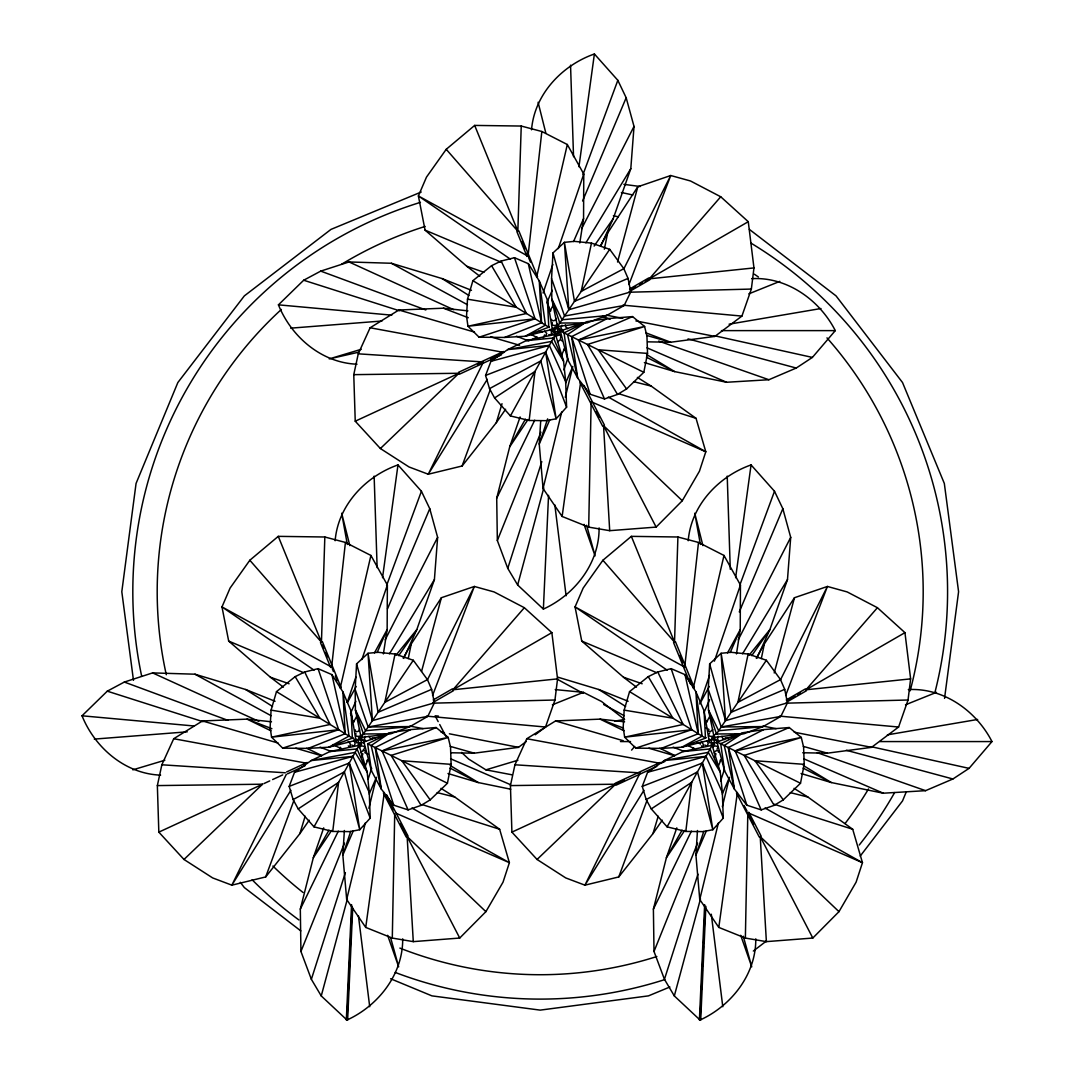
<?xml version="1.0" encoding="UTF-8"?>
<svg xmlns="http://www.w3.org/2000/svg" width="1074" height="1074" viewBox="0 0 1074 1074"><rect width="100%" height="100%" fill="white"/><g stroke="black" fill="none" stroke-linecap="round" stroke-linejoin="round"><path stroke-width="1.5" d="M283.388 687.132L270.42 677.238L228.668 641.071L221.982 606.904L230.091 588.069L249.826 560.252L278.273 536.356L324.831 537L345.425 542.437L370.919 555.459L387.365 585.008L387.15 629.592L383.391 653.918M579.785 242.979L583.558 218.653L583.773 174.055L567.327 144.52L541.833 131.498L521.239 126.047L474.668 125.416L446.22 149.313L426.485 177.116L418.39 195.951L425.076 230.131L466.814 266.285L479.796 276.193M636.466 687.132L623.497 677.238L581.746 641.071L575.06 606.904L583.169 588.069L602.903 560.252L631.351 536.356L677.909 537L698.503 542.437L723.997 555.459L740.442 585.008L740.228 629.592L736.469 653.918M440.971 788.356L454.785 797.029L499.638 829.262L509.385 862.691L503.021 882.184L485.891 911.665L459.726 938.045L413.289 941.63L392.292 938.072L394.708 814.347M588.7 527.133L591.143 401.73L705.793 451.751L699.429 471.231L682.285 500.726L656.133 527.092L609.696 530.677L588.7 527.133L562.132 516.46L543.068 488.536L539.242 444.112L540.678 421.183M745.369 938.072L747.826 812.669L862.462 862.691L856.099 882.184L838.969 911.665L812.803 938.045L766.38 941.63L745.369 938.072L718.801 927.412L699.751 899.488L695.925 855.052L697.469 830.497M249.826 560.252L321.448 642.145L324.831 537M446.22 149.313L517.843 231.205L521.239 126.047M602.903 560.252L674.526 642.145L677.909 537M346.325 1020.005L351.56 904.617M402.696 938.837C403.045 974.266 378.343 1005.72 346.983 1020.031L347.882 999.975M348.043 996.618L348.956 976.561M349.104 973.205L352.138 906.322M347.627 1020.072L352.715 908.013M599.091 527.898C599.453 563.326 574.751 594.781 543.377 609.092L548.546 495.369M699.402 1020.005L704.638 904.617M755.774 938.837C756.136 974.266 731.434 1005.72 700.06 1020.031L701.268 993.275M701.429 989.933L702.329 969.862M702.49 966.519L703.403 946.449M703.551 943.106L705.215 906.322M700.704 1020.072L705.873 906.349M355.655 738.67L351.01 710.921L342.875 691.857L331.92 674.633L318.065 668.659L304.707 671.988L295.175 676.633L276.488 691.629L271.091 710.129L270.124 727.286L271.561 737.18L282.677 748.135L308.238 748.39L328.778 747.209L354.326 740.711M355.158 689.414L356.568 663.893L368.02 653.287L377.967 652.294L395.071 654.039L413.302 660.268L427.439 679.614L431.641 689.347L434.366 702.852L427.761 716.412L410.053 726.574L390.654 733.837L363.401 733.972L355.413 709.981L355.158 689.414L368.14 726.977L410.053 726.574L365.59 730.736L355.413 709.981L361.079 737.408L387.365 734.24M552.049 327.731L547.418 299.968L539.269 280.918L528.327 263.694L514.473 257.706L501.115 261.049L491.57 265.694L472.896 280.676L467.499 299.176L466.532 316.333L467.969 326.241L479.085 337.196L504.632 337.437L525.173 336.256L552.318 329.356M551.566 278.461L552.976 252.954L564.427 242.335L574.375 241.355L591.465 243.1L609.71 249.329L623.833 268.675L628.048 278.408L630.76 291.913L624.169 305.472L606.461 315.635L587.048 322.898L559.809 323.032L551.808 299.042L551.566 278.461L564.548 316.038L624.169 305.472M708.733 738.67L704.088 710.921L695.952 691.857L684.997 674.633L671.156 668.659L657.785 671.988L648.253 676.633L629.565 691.629L624.169 710.129L623.202 727.286L624.638 737.18L635.754 748.135L661.316 748.39L681.856 747.209L709.001 740.295M708.236 689.414L709.646 663.893L721.097 653.287L731.045 652.294L748.148 654.039L766.38 660.268L780.516 679.614L784.718 689.347L787.443 702.852L780.838 716.412L763.144 726.574L743.732 733.837L716.492 733.972L708.491 709.981L708.236 689.414L721.218 726.977L763.144 726.574L718.667 730.736L708.491 709.981L713.821 735.797M344.378 830.497L342.834 855.052L346.674 899.488L365.724 927.412L392.292 938.072M403.743 658.402L416.806 629.606L434.406 579.611L437.628 537.362L429.761 508.7L421.424 491.261L397.984 464.921C365.442 476.332 338.001 505.411 335.142 540.732M600.836 245.946L613.2 218.653L630.8 168.672L634.022 126.423L626.169 97.761L617.832 80.308L594.392 53.982C561.85 65.393 534.396 94.472 531.536 129.793M756.821 658.402L769.883 629.606L787.484 579.611L790.706 537.362L782.839 508.7L774.502 491.261L751.062 464.921C718.519 476.332 691.079 505.411 688.219 540.732M363.401 740.657C363.307 736.724 358.971 743.691 362.233 742.658M716.479 740.657C716.385 736.724 712.049 743.691 715.324 742.658M364.677 741.637C364.462 738.858 361.777 744.309 364.113 742.792M367.966 743.678L367.872 743.933M717.754 741.637C717.539 738.858 714.854 744.309 717.19 742.792M345.425 542.437L331.624 667.102L221.982 606.904L314.078 670.163M510.472 259.21L418.39 195.951L528.032 256.162L541.833 131.498M698.503 542.437L684.702 667.102L575.06 606.904L667.155 670.163M372.222 738.791L372.222 737.771L375.39 738.55M565.313 324.898L566.132 327.597L567.837 328.59M359.038 745.316L367.174 772.125L369.281 792.585L370.194 818.133L359.75 829.732L349.923 831.612L332.739 831.437L338.592 782.355L298.196 808.897L293.121 799.58L289.188 786.383L294.531 772.273L311.245 760.553L329.906 751.558L357.427 745.665M555.916 335.947L563.568 361.173L565.676 381.646L566.589 407.18L556.144 418.793L546.33 420.672L529.146 420.484L535 371.416L494.59 397.957L489.516 388.64L485.582 375.43L490.939 361.334L507.64 349.614L526.314 340.606L555.446 334.376M685.816 831.437L691.669 782.355L651.274 808.897L646.199 799.58L642.265 786.383L647.609 772.273L664.323 760.553L682.983 751.558L712.116 745.316L720.251 772.125L722.359 792.585L723.272 818.133L712.827 829.732L703 831.612L685.816 831.437L667.102 826.873L651.274 808.897M535.214 734.777L545.511 727.031L554.963 700.006L557.554 678.875L551.861 632.653L524.34 607.709L494.094 591.935L474.346 586.458L441.387 597.721L411.235 643.984L403.18 658.187M647.703 341.841L670.673 342.23L714.881 336.404L741.919 316.092L751.357 289.067L753.961 267.923L748.269 221.7L720.735 196.77L690.501 180.982L670.74 175.518L637.795 186.782L607.629 233.045L600.393 245.825M802.748 752.753L827.356 753.183L871.564 747.343L898.589 727.031L908.04 700.006L910.631 678.875L904.952 632.653L877.418 607.709L847.185 591.935L827.423 586.458L794.465 597.721L764.312 643.984L756.257 658.187M944.543 698.382L958.585 591.734L944.328 483.448L902.522 382.532L836.042 295.887L749.384 229.393M382.532 577.705L397.984 464.921M578.94 166.765L594.392 53.982M561.232 336.377L560.333 338.323M735.623 577.705L751.062 464.921M365.724 927.412L384.304 792.531M562.132 516.46L580.484 383.243M718.801 927.412L737.382 792.531M361.132 752.941C360.998 750.686 366.489 749.276 365.361 752.256M557.54 342.002L560.319 339.612L561.971 340.888M356.313 741.664C356.635 746.094 360.971 737.207 356.984 740.375M709.39 741.664C709.713 746.094 714.049 737.207 710.075 740.375M447.428 783.255L451.12 764.339L450.53 747.168L448.207 737.435L436.138 727.528L410.671 729.595L390.318 732.643L371.134 745.544L381.297 789.041L393.755 805.191L408.093 809.89L421.102 805.366L430.177 799.875L447.428 783.255L403.314 761.453M643.823 372.302L647.528 353.4L646.937 336.216L644.601 326.496L632.546 316.588L607.065 318.656L586.726 321.69L567.528 334.605L577.691 378.088L590.163 394.252L604.501 398.951L617.51 394.427L626.585 388.936L643.823 372.302L560.306 331.034L567.864 359.857L577.691 378.088L571.61 336.618L607.065 318.656M800.506 783.255L804.211 764.339L803.607 747.168L801.285 737.435L789.215 727.528L763.748 729.595L743.396 732.643L724.212 745.544L734.374 789.041L746.846 805.191L761.184 809.89L774.179 805.366L783.268 799.875L800.506 783.255L718.238 742.59M355.132 740.563C355.091 743.356 358.26 738.174 355.803 739.476M708.209 740.563C708.169 743.356 711.337 738.174 708.88 739.476M408.268 658.537L411.235 643.984M604.34 249.208L607.629 233.045M761.345 658.537L764.312 643.984M339.693 747.759C340.74 745.853 341.827 750.672 339.975 748.739M536.101 336.806L537.43 337.317L536.544 338.001M692.77 747.759L694.099 748.256L693.213 748.94M395.071 654.039L384.801 702.383L427.439 679.614M591.465 243.1L581.195 291.43L623.833 268.675M716.492 733.972L737.878 702.383L748.148 654.039M309.218 820.187L299.915 833.599L265.694 876.934L231.85 885.164L212.665 877.928L183.99 859.469L158.831 832.135L157.354 785.591L161.852 764.782L173.72 738.724L202.476 720.949L247.033 719.137L271.494 721.795M505.612 409.248L496.322 422.659L462.089 465.995L428.257 474.225L409.073 466.989L380.384 448.529L355.239 421.196L353.762 374.651L358.26 353.829L370.114 327.771L398.884 310.01L443.428 308.198L467.902 310.856M662.296 820.187L652.992 833.599L618.772 876.934L584.927 885.164L565.743 877.928L537.067 859.469L511.909 832.135L510.432 785.591L514.943 764.782L526.797 738.724L555.553 720.949L600.111 719.137L624.571 721.795M340.19 688.098L370.919 555.459M536.597 277.159L567.327 144.52M693.267 688.098L723.997 555.459M346.674 899.488L365.308 822.926M368.879 808.279L376.424 777.321L369.174 794.089M543.068 488.536L561.715 411.986M565.286 397.326L572.818 366.382L565.582 383.149M699.751 899.488L718.399 822.926M722.359 806.641L729.501 777.321M551.566 319.394C551.298 322.093 556.48 320.535 556.023 318.32M712.76 729.635L710.37 731.663L708.142 730.736M346.983 1020.031L321.247 995.934L311.366 979.313L300.935 951.483L300.317 909.114L313.313 857.737L323.704 827.879M543.377 609.092L517.655 584.994L507.76 568.374L497.343 540.531L496.712 498.175L509.72 446.797L520.111 416.927M700.06 1020.031L674.324 995.934L664.444 979.313L654.012 951.483L653.395 909.114L666.39 857.737L676.795 827.879M559.688 330.161C560.239 325.113 555.03 333.517 558.95 331.423M421.572 671.371L441.387 597.721M617.537 262.029L637.795 186.782M774.22 672.968L794.465 597.721M321.247 995.934L347.399 898.857M517.655 584.994L543.806 487.918M674.324 995.934L700.49 898.857M299.915 833.599L305.137 816.227M496.322 422.659L502.014 403.703M652.992 833.599L658.214 816.227M361.951 756.942L362.905 753.773M715.029 756.942L715.982 753.773M311.366 979.313L345.398 872.571M507.76 568.374L541.793 461.619M664.444 979.313L697.966 874.155M350.715 831.383L342.834 855.052L353.373 830.672M368.046 779.294L371.711 768.259M547.646 418.86L539.242 444.112L549.781 419.733M563.917 369.939L567.596 358.891M703.792 831.383L695.925 855.052L706.45 830.672M720.6 780.879L724.279 769.83M347.211 702.383L355.897 676.996M361.857 659.557L387.365 585.008M543.068 293.014L552.841 264.473M558.265 248.604L583.773 174.055M709.511 675.412L699.751 703.967L709.27 686.461M714.398 661.141L740.442 585.008M552.868 330.282C551.781 335.222 557.849 327.382 553.714 329.087M265.694 876.934L293.82 800.734M386.573 585.558L421.424 491.261M462.089 465.995L490.227 389.781M582.981 174.606L617.832 80.308M618.772 876.934L646.897 800.734M739.664 585.558L774.502 491.261M432.553 695.469L474.346 586.458L427.157 680.325M628.961 284.529L670.74 175.518L623.564 269.386M785.644 695.469L827.423 586.458L780.234 680.325M300.935 951.483L344.512 843.157M497.343 540.531L540.92 432.204M654.012 951.483L697.59 843.157M906.322 791.753L902.522 800.922L860.22 856.072M387.499 608.851L429.761 508.7M582.591 200.986L626.169 97.761M739.274 611.925L782.839 508.7M722.252 794.089L728.843 778.851M355.856 701.228L350.527 713.418L352.178 717.472M377.162 652.455L387.15 629.592L374.45 652.925M552.251 290.289L546.934 302.479L549.687 309.245M573.57 241.516L583.558 218.653M364.341 768.111L367.684 760.473M561.42 355.642L564.092 349.533M704.276 711.901L709.605 699.711M730.239 652.455L740.228 629.592L727.528 652.925M718.09 766.581L720.761 760.473M543.229 337.934L544.585 334.9M564.937 349.574L563.81 348.996L563.622 350.245M718.439 752.256C719.62 749.115 713.485 750.847 714.304 753.304M496.712 498.175L534.718 420.216M300.317 909.114L338.323 831.155M653.395 909.114L691.401 831.155M358.26 353.829L483.421 361.965L428.257 474.225L487.274 379.364M286.288 774.408L231.85 885.164L290.866 790.303M640.104 772.904L584.927 885.164L643.944 790.303M581.571 228.869L634.022 126.423M385.163 639.809L437.628 537.362M738.241 639.809L790.706 537.362M551.794 329.033C550.291 332.067 554.681 328.98 552.64 328.255M347.466 702.503L356.192 686.461M550.237 310.587L553.459 304.748M529.146 420.484L510.418 415.933L554.775 335.585M353.843 721.527L357.051 715.7M332.739 831.437L314.011 826.873L358.367 746.537M706.92 721.527L710.129 715.7M667.102 826.873L712.116 745.316M525.401 419.196L509.72 446.797L528.059 419.478M329.006 830.148L313.313 857.737L331.651 830.417M682.084 830.148L666.39 857.737L684.729 830.417M552.398 322.697C550.304 326.026 556.319 326.228 557.742 324.16M355.991 733.649C353.91 736.979 359.911 737.167 361.347 735.099M585.894 242.858L630.8 168.672M389.486 653.798L434.406 579.611M355.4 729.931C353.843 733.166 360.945 731.528 359.401 728.964M742.564 653.798L787.484 579.611M585.411 323.099L557.473 326.469L609.71 249.329M361.857 736.267L413.302 660.268M738.791 701.013L766.38 660.268M594.123 246.08L613.2 218.653M398.669 655.664L416.806 629.606L396.064 655.14M751.76 655.664L769.883 629.606L749.142 655.14M551.459 334.484L552.184 333.558M717.002 749.263C719.996 746.255 714.586 744.752 712.747 747.048M644.387 362.582L674.687 371.604L726.601 382.263L768.89 379.726L796.237 368.046L812.387 357.414L835.29 330.617C819.569 299.928 787.027 276.676 751.652 278.649M631.606 750.095L634.721 746.43M801.07 773.522L831.37 782.557L883.284 793.203L925.573 790.665L952.906 778.986L969.057 768.366L991.973 741.57C976.253 710.867 943.71 687.629 908.322 689.589M753.961 267.923L649.314 278.837L720.735 196.77M557.554 678.875L452.906 689.776L524.34 607.709M910.631 678.875L805.997 689.776L877.418 607.709M709.646 733.045C705.927 736.683 713.619 737.663 714.989 734.495M353.158 721.258L353.802 722.171L354.366 720.855M706.236 721.258L706.88 722.171L707.444 720.855M357.024 364.193C321.609 362.931 291.309 336.833 278.435 304.841L303.687 280.233L320.737 271.118L349.01 261.962L391.352 263.264L442.099 278.582L471.459 290.316M160.617 775.133C125.202 773.884 94.915 747.773 82.027 715.794L107.279 691.173L124.329 682.057L152.615 672.901L194.958 674.203L245.691 689.521L275.051 701.268M380.384 448.529L458.96 373.269L353.762 374.651M183.99 859.469L262.553 784.208L157.354 785.591M537.067 859.469L615.63 784.208L510.432 785.591M365.106 736.267L364.422 738.764L365.616 741.275M718.197 736.267L717.499 738.764L718.694 741.275M358.984 747.652C360.998 744.188 367.818 746.672 363.24 749.853M753.33 951.04L766.46 940.972M554.815 333.853L553.365 334.524M354.205 745.88L355.132 743.45L354.165 740.845M707.283 745.88L708.209 743.45L707.242 740.845M451.308 752.78L474.265 753.183L518.473 747.343L526.206 741.543M556.063 336.108L559.447 334.981L561.219 336.296M557.097 327.637L558.319 327.355L558.842 328.496M629.565 289.027L648.79 277.924M631.472 289.148L635.593 286.758M639.701 284.382L642.453 282.798M645.192 281.213L647.944 279.629M649.314 278.837L748.269 221.7M629.243 291.631L649.837 279.75M433.171 699.966L452.382 688.877M452.906 689.776L551.861 632.653M432.849 702.571L453.443 690.689M786.249 699.966L805.473 688.877M788.141 700.087L795.015 696.127M797.754 694.542L800.506 692.945M805.997 689.776L904.952 632.653M787.296 701.778L806.52 690.689M489.516 388.64L540.786 360.918L556.144 418.793L545.659 352.084L485.582 375.43M293.121 799.58L344.392 771.857L359.75 829.732L349.265 763.023L289.188 786.383M646.199 799.58L697.469 771.857L712.827 829.732L702.342 763.023L642.265 786.383M737.878 702.383L780.516 679.614M388.761 733.193L363.911 741.973L371.456 770.796L381.297 789.041L375.202 747.558L410.671 729.595M716.989 741.973L724.547 770.796L734.374 789.041L728.293 747.558L763.748 729.595M585.303 322.401L564.038 332.873L567.864 359.857M371.456 770.796L367.644 743.812L388.895 733.341M741.986 733.341L720.721 743.812L724.547 770.796M458.517 372.316L503.572 351.507M355.239 421.196L458.96 373.269M477.662 364.623L483.421 361.965M490.778 358.568L499.598 354.487M532.811 339.142L536.785 337.303L530.811 334.363M459.39 374.222L501.504 354.769M286.583 771.964L307.164 762.446M158.831 832.135L262.553 784.208M263.989 783.55L269.749 780.892M272.621 779.563L282.704 774.904M287.456 773.857L305.097 765.708M615.201 783.268L660.241 762.446M511.909 832.135L615.63 784.208M617.067 783.55L624.263 780.221M660.685 763.399L664.927 761.439M616.073 785.161L656.711 766.393M604.501 398.951L578.443 339.988L632.546 316.588M408.093 809.89L382.049 750.941L436.138 727.528M761.184 809.89L735.126 750.941L789.215 727.528M628.048 278.408L574.469 301.364L564.427 242.335L568.817 309.715L630.76 291.913M431.641 689.347L378.075 712.304L368.02 653.287L372.409 720.667L434.366 702.852M784.718 689.347L731.152 712.304L721.097 653.287L725.5 720.667L787.443 702.852M421.196 192.031L330.993 229.393L244.348 295.887L177.854 382.532L136.062 483.448L121.805 591.734L133.471 680.325M669.881 986.993L648.481 995.866L540.195 1010.124L431.909 995.866L390.627 978.763M748.806 293.86L779.805 281.388M552.398 704.799L583.397 692.341L601.507 701.47L624.558 719.459L614.717 721.137M905.489 704.799L936.474 692.341M504.632 337.437L541.578 322.777L539.269 280.918L545.458 325.154L525.173 336.256L548.774 327.181L547.418 299.968M308.238 748.39L345.17 733.717L342.875 691.857L349.05 736.093L328.778 747.209L352.379 738.133L351.01 710.921M661.316 748.39L698.261 733.717L695.952 691.857L702.128 736.093L681.856 747.209L705.457 738.133L704.088 710.921M558.561 332.98L558.977 331.316M560.306 331.034L583.612 322.791M718.546 741.422L741.839 733.193M479.085 337.196L535.08 318.79L514.473 257.706M282.677 748.135L338.672 729.729L318.065 668.659M635.754 748.135L691.75 729.729L671.156 668.659M561.971 325.18L560.816 327.825L563.313 331.463M361.24 349.292L329.235 358.904L358.582 352.205M132.84 769.843L164.832 760.244M461.592 752.431L468.707 759.103L485.918 769.843L517.91 760.244M554.251 327.583L553.486 328.711M490.939 361.334L549.351 345.412L565.676 381.646M294.531 772.273L352.943 756.351L369.281 792.585M647.609 772.273L706.034 756.351L722.359 792.585M545.928 335.665L546.747 333.396L544.612 331.114M347.855 742.121C350.768 741.369 351.493 748.551 348.285 745.933M578.443 339.988L644.601 326.496L587.491 344.472L617.51 394.427M382.049 750.941L448.207 737.435L391.097 755.411L421.102 805.366M735.126 750.941L801.285 737.435L744.175 755.411L774.179 805.366M368.14 726.977L427.761 716.412M721.218 726.977L780.838 716.412M729.071 324.187L820.966 308.52M887.393 734.844L977.649 719.459M554.748 333.249L553.566 332.014M714.156 737.408L740.442 734.24M535.08 318.79L467.969 326.241L526.475 313.514L501.115 261.049M338.672 729.729L271.561 737.18L330.067 724.453L304.707 671.988M691.75 729.729L624.638 737.18L683.145 724.453L657.785 671.988M549.351 345.412L507.64 349.614L551.553 341.425L563.568 361.173L553.432 338.015L526.314 340.606M352.943 756.351L311.245 760.553L355.145 752.364L367.174 772.125L357.024 748.954L329.906 751.558M706.034 756.351L664.323 760.553L708.222 752.364L720.251 772.125L710.115 748.954L682.983 751.558M606.461 315.635L561.997 319.797L551.808 299.042L557.473 326.469M290.705 328.161L381.982 321.005M94.297 739.1L187.238 731.824M712.693 746.135C714.895 744.94 708.88 743.664 711.82 745.853M629.324 292.222L751.357 289.067M432.916 703.175L554.963 700.006M785.993 703.175L908.04 700.006M721.459 330.617L835.29 330.617M620.477 741.57L630.519 741.57M879.807 741.57L991.973 741.57M550.532 309.916L550.707 311.017L549.244 310.829M713.646 736.549C711.364 737.247 716.788 739.53 714.76 737.1M514.943 764.782L638.426 772.797M161.852 764.782L285.348 772.797M647.528 353.4L598.245 349.775L626.585 388.936M804.211 764.339L754.928 760.728L783.268 799.875M367.644 743.812L401.837 760.728L451.12 764.339M622.866 305.164L741.919 316.092M278.435 304.841L391.809 315.165M779.549 716.116L898.589 727.031M438.447 716.089L435.118 715.794L438.179 721.621M426.472 716.116L545.511 727.031M82.027 715.794L193.736 725.957M555.245 689.589L583.397 692.341M724.507 739.53L722.802 738.536L721.943 736.321M623.873 184.352L640.279 186.514M713.458 744.873C717.942 743.92 708.048 740.698 712.559 744.51M360.381 744.873C364.784 744.336 355.722 740.416 359.065 744.242M555.741 335.155C558.534 335.061 553.217 332.135 554.627 334.538M710.236 749.29L709.86 749.115M359.334 746.094C362.126 746.014 356.81 743.074 358.219 745.477M357.159 749.29L356.783 749.115M720.305 761.197L720.265 760.083L721.701 759.989M367.227 761.197L366.986 760.258L368.516 759.868M467.499 299.176L516.245 307.245L491.57 265.694M624.169 710.129L672.928 718.197L705.457 738.133M271.091 710.129L319.851 718.197L354.742 739.57M706.732 746L704.839 745.007M353.655 746L351.762 745.007M370.114 327.771L504.001 352.46M526.797 738.724L659.047 763.104M173.72 738.724L305.969 763.104M485.918 769.843L512.07 774.824M606.3 315.125L622.759 318.347M635.915 320.925L714.881 336.404M762.983 726.064L776.14 728.642M794.236 732.186L871.564 747.343M409.906 726.064L423.062 728.642M441.159 732.186L444.448 732.83M449.388 733.797L518.473 747.343M510.741 789.215L478.292 782.557L447.979 773.522M714.223 335.692L812.387 357.414M870.907 746.631L969.057 768.366M633.593 381.659L651.18 386.09L696.033 418.323L705.793 451.751L608.34 397.098M790.263 792.612L807.863 797.029L852.716 829.262L862.462 862.691L765.024 808.037M437.185 792.612L454.785 797.029M725.259 737.731L728.467 738.55M688.045 338.887L796.237 368.046M846.339 750.27L952.906 778.986M646.669 335.437L670.673 342.23L645.836 332.819M803.339 746.39L827.356 753.183M450.261 746.39L474.265 753.183M398.884 310.01L474.507 332.108M490.603 336.806L519.561 345.264M555.553 720.949L623.135 740.698M648.884 748.216L674.633 755.747M202.476 720.949L278.099 743.047M295.806 748.216L321.556 755.747M557.554 677.076L598.768 689.521L628.129 701.268M303.687 280.233L399.461 310.775M618.624 393.661L696.033 418.323M773.723 804.104L852.716 829.262M107.279 691.173L203.067 721.715M422.216 804.614L499.638 829.262M466.814 266.285L483.931 272.286M658.711 341.102L768.89 379.726M623.497 677.238L642.171 683.776M816.952 752.592L925.573 790.665M270.42 677.238L289.094 683.776M539.027 331.181L542.142 332.282M697.268 742.671L700.382 743.785M320.737 271.118L425.828 309.956M124.329 682.057L227.849 720.318M602.366 316.333L610.126 319.287M443.428 308.198L468.277 317.729M516.419 336.216L528.838 340.982M623.403 728.078L600.111 719.137L623.994 730.776M673.089 747.155L683.963 751.33M271.87 728.682L247.033 719.137L270.917 730.776M320.012 747.155L330.886 751.33M734.844 733.851L737.959 735.046M364.932 752.793L368.02 754.015M556.533 326.979C551.096 326.402 561.031 331.906 556.963 327.234M360.139 737.919C355.199 736.683 362.811 742.98 361.28 738.818M363.428 733.676L363.831 734.039M425.076 230.131L501.451 262.338M581.746 641.071L656.603 672.633M228.668 641.071L303.526 672.633M647.004 347.842L726.601 382.263M803.688 758.781L883.284 793.203M450.61 758.781L510.311 784.597M371.027 739.489L368.865 736.321M396.266 813.34L509.385 862.691L411.946 808.037M349.01 261.962L453.725 309.715M152.615 672.901L258.847 721.352M555.889 333.571C561.044 335.598 554.614 328.832 554.828 332.672M659.812 748.216L674.74 755.478M306.734 748.216L321.663 755.478M687.494 745.302L693.468 748.256M332.913 744.564L340.391 748.256M705.994 727.93L708.961 729.434M646.414 357.186L674.687 371.604L646.575 354.527M803.097 768.125L831.37 782.557L803.245 765.48M450.006 768.125L478.292 782.557L450.167 765.48M548.787 334.605C552.278 336.484 552.09 330.564 549.995 329.194M391.352 263.264L467.512 304.761M556.815 678.996L583.182 693.361M603.682 704.531L624.182 715.714M194.958 674.203L271.104 715.714M713.646 738.174C707.793 736.133 716.586 743.315 714.035 738.482M560.064 322.898L559.353 322.724L560.239 323.086M361.414 736.898C357.817 735.354 362.717 740.228 361.898 737.328M472.896 280.676L548.774 327.181M629.565 691.629L671.532 717.338M276.488 691.629L318.441 717.338M637.365 377.404L651.18 386.09M794.048 788.356L807.863 797.029M442.099 278.582L468.949 295.511M598.768 689.521L625.618 706.45M245.691 689.521L272.541 706.45M300.801 930.889L244.348 887.58L240.321 882.318M701.362 745.933C706.195 748.846 701.255 738.16 700.342 743.732M609.696 530.677L603.548 425.653L682.285 500.726M766.38 941.63L760.217 836.592L838.969 911.665M485.891 911.665L407.14 836.592L413.289 941.63M558.749 333.383L559.648 334.323M494.59 397.957L510.418 415.933M298.196 808.897L314.011 826.873M401.837 760.728L430.177 799.875M648.253 676.633L672.928 718.197M295.175 676.633L319.851 718.197M439.709 724.534L445.844 736.187M583.88 385.432L604.474 425.17M596.245 411.584L599.171 417.209M603.548 425.653L656.133 527.092M579.772 382.076L602.621 426.136M748.753 812.186L761.157 836.109M744.094 805.487L747.074 811.232M747.826 812.669L753.653 823.933M760.217 836.592L812.803 938.045M736.455 793.015L759.291 837.076M386.721 794.935L408.066 836.109M386.546 796.854L393.245 809.796M400.575 823.933L459.726 938.045M383.378 793.015L406.214 837.076M518.809 230.816L537.564 276.756M474.668 125.416L517.843 231.205M522.031 241.475L525.038 248.819M526.824 253.222L528.032 256.162M528.636 257.653L530.475 262.163M516.876 231.608L527.052 256.552M675.492 641.755L694.247 687.696M631.351 536.356L674.526 642.145M679.909 655.355L682.903 662.698M689.602 679.104L691.441 683.601M673.546 642.547L690.461 683.99M322.415 641.755L341.156 687.696M278.273 536.356L321.448 642.145M322.643 645.085L323.838 648.025M325.637 652.428L327.436 656.832M332.242 668.605L333.464 671.599M335.303 676.096L337.129 680.594M320.468 642.547L330.658 667.491M702.342 763.023L723.272 818.133M545.659 352.084L566.589 407.18M349.265 763.023L370.194 818.133M740.711 935.306L751.746 966.828L743.289 936.219M584.028 524.367L595.077 555.889L586.605 525.267M387.633 935.306L398.669 966.828L390.654 937.83M728.293 747.558L746.846 805.191M571.61 336.618L590.163 394.252M375.202 747.558L393.755 805.191M709.646 663.893L725.5 720.667M552.976 252.954L568.817 309.715M356.568 663.893L372.409 720.667M702.906 545.619L694.757 513.224L700.423 544.478M538.087 102.272L545.82 133.055M349.829 545.619L341.68 513.224L347.332 544.478M684.997 674.633L698.261 733.717M528.327 263.694L541.578 322.777M331.92 674.633L345.17 733.717M711.297 914.216L722.789 1006.727M554.828 504.914L566.105 595.788M358.434 915.867L369.711 1006.727M727.219 476.118L730.28 569.287M570.549 65.178L573.543 156.683M374.141 476.118L377.135 567.622M750.995 243.14A407.368 407.368 0 0 1 934.944 692.381M894.629 792.558A407.368 407.368 0 0 1 859.254 845.01M664.699 979.609A407.368 407.368 0 0 1 395.192 972.426M298.894 919.948A407.368 407.368 0 0 1 252.135 879.794M141.674 676.217A407.368 407.368 0 0 1 420.444 202.355M621.416 192.528A407.368 407.368 0 0 1 632.801 195.025M826.967 337.867A382.988 382.988 0 0 1 910.134 690.851M868.517 788.934A382.988 382.988 0 0 1 845.063 823.543M656.845 956.518A382.988 382.988 0 0 1 399.864 948.087M303.056 892.481A382.988 382.988 0 0 1 272.903 866.033M166.295 674.727A382.988 382.988 0 0 1 281.361 309.433M341.572 264.271A382.988 382.988 0 0 1 425.129 226.426M613.375 215.793A382.988 382.988 0 0 1 618.288 216.787M754.27 274.152A382.988 382.988 0 0 1 758.419 276.998M559.554 331.369C560.856 334.135 561.554 327.033 559.554 331.369M563.716 333.021L564.333 332.43L563.743 332.886M720.386 743.96L720.963 743.329L720.426 743.826M352.03 738.241L352.715 737.704L352.03 738.241M548.438 327.302L549.109 326.764L548.478 327.167M705.121 738.241L705.793 737.704L705.121 738.241M552.949 337.746L553.916 338.283L552.949 337.746M556.426 325.758L558.534 327.181L556.547 325.65M716.036 733.663L716.935 734.28L716.089 733.609"/></g></svg>
